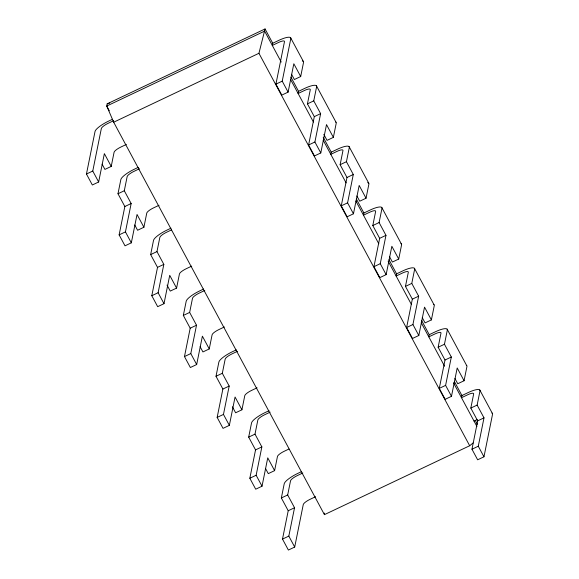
<?xml version="1.0" encoding="UTF-8"?>
<svg xmlns="http://www.w3.org/2000/svg" width="579" height="579" viewBox="0 0 579 579"><rect width="100%" height="100%" fill="white"/><g stroke="black" fill="none" stroke-linecap="round" stroke-linejoin="round"><path stroke-width="0.87" d="M102.085 164.147L104.915 169.408L111.226 166.412L104.365 153.638L98.647 181.994L92.336 184.983L86.452 174.033L95.028 131.498A14.251 3.496 -28.2 0 1 108.541 121.149L112.485 119.274M98.647 181.994L92.77 171.037L101.347 128.502A7.122 1.751 -28.2 0 1 108.099 123.327L113.629 120.707M291.548 74.264L294.378 79.526L300.689 76.529L293.828 63.755L288.11 92.112L281.799 95.108L275.915 84.15L284.492 41.616A7.122 1.751 -28.2 0 0 278.615 42.433L272.296 45.43L272.738 43.251L265.059 28.95L107.173 103.851L106.739 106.037L113.679 122.212L324.435 514.651L469.685 445.743L473.086 442.964M111.226 166.412L114.085 152.234A7.122 1.751 -28.2 0 1 120.845 147.059L126.367 144.432M134.762 224.992L137.592 230.254L143.903 227.257L137.042 214.476L131.324 242.833L125.006 245.829L119.129 234.879L124.847 206.522L117.986 193.748L120.845 179.57A14.251 3.496 -28.2 0 1 134.35 169.213L138.301 167.338M131.324 242.833L125.44 231.882L131.158 203.526L124.297 190.752L127.156 176.573A7.122 1.751 -28.2 0 1 133.915 171.391L139.438 168.771M143.903 227.257L146.762 213.079A7.122 1.751 -28.2 0 1 153.515 207.897L159.044 205.277M167.034 285.085L170.262 291.092L176.581 288.103L169.719 275.322L164.002 303.678L157.683 306.675L151.799 295.724L157.517 267.368L150.656 254.586L153.515 240.408A14.251 3.496 -28.2 0 1 167.027 230.058L170.971 228.184M164.002 303.678L158.118 292.728L163.835 264.371L156.974 251.59L159.833 237.419A7.122 1.751 -28.2 0 1 166.586 232.237L171.326 229.993M176.581 288.103L179.439 273.925A7.122 1.751 -28.2 0 1 186.192 268.743L191.721 266.123M200.11 346.676L202.939 351.938L209.251 348.942L202.389 336.167L196.672 364.524L190.361 367.52L184.477 356.57L190.194 328.213L183.333 315.432L186.192 301.254A14.251 3.496 -28.2 0 1 199.704 290.904L203.649 289.03M196.672 364.524L190.795 353.574L196.513 325.217L189.651 312.436L192.51 298.257A7.122 1.751 -28.2 0 1 199.263 293.083L204.792 290.463M265.059 28.95L258.936 53.297L469.685 445.743M209.251 348.942L212.109 334.763A7.122 1.751 -28.2 0 1 218.869 329.589L224.391 326.969M232.382 406.769L235.617 412.784L241.928 409.787L235.067 397.013L229.349 425.37L223.031 428.359L217.154 417.408L222.872 389.052L216.01 376.278L218.869 362.099A14.251 3.496 -28.2 0 1 232.374 351.743L236.326 349.875M229.349 425.37L223.465 414.412L229.183 386.055L222.322 373.281L225.18 359.103A7.122 1.751 -28.2 0 1 231.94 353.928L237.462 351.301M288.11 92.112L282.226 81.154L290.803 38.619A14.251 3.496 -28.2 0 0 279.056 40.255L272.738 43.251M300.689 76.529L303.548 62.351A14.251 3.496 -28.2 0 0 302.296 60.976M290.962 77.181L298.554 91.316L298.113 93.494L304.431 90.498A7.122 1.751 -28.2 0 1 310.301 89.687L307.442 103.865L314.31 116.64L308.593 144.996L314.469 155.946L320.788 152.95L326.505 124.594L333.366 137.375L327.048 140.371L323.82 134.357M241.928 409.787L244.787 395.609A7.122 1.751 -28.2 0 1 251.547 390.434L257.069 387.807M320.788 152.95L314.904 142L320.621 113.643L313.76 100.869L316.619 86.691A14.251 3.496 -28.2 0 0 304.865 88.319L298.554 91.316M265.464 468.368L268.287 473.629L274.605 470.633L267.744 457.851L262.026 486.208L255.708 489.204L249.831 478.254L255.549 449.897L248.681 437.123L251.539 422.945A14.251 3.496 -28.2 0 1 265.052 412.588L269.003 410.714M262.026 486.208L256.142 475.258L261.86 446.901L254.999 434.127L257.858 419.949A7.122 1.751 -28.2 0 1 264.61 414.767L270.14 412.147M333.366 137.375L336.225 123.197A14.251 3.496 -28.2 0 0 335.603 121.981M323.22 137.245L331.231 152.161L330.79 154.34L337.101 151.343A7.122 1.751 -28.2 0 1 342.978 150.526L340.119 164.704L346.98 177.485L341.263 205.842L347.147 216.792L353.458 213.796L359.175 185.439L366.044 198.221L359.725 201.217L356.903 195.955M274.605 470.633L277.464 456.455A7.122 1.751 -28.2 0 1 284.217 451.273L288.957 449.029M353.458 213.796L347.581 202.845L353.299 174.489L346.437 161.707L349.296 147.536A14.251 3.496 -28.2 0 0 337.543 149.165L331.231 152.161M315.555 496.724L310.033 499.344A7.122 1.751 -28.2 0 0 303.273 504.519L294.697 547.054L288.385 550.05L282.501 539.1L288.219 510.743L281.358 497.962L284.217 483.783A14.251 3.496 -28.2 0 1 297.729 473.434L301.673 471.559M294.697 547.054L288.82 536.103L294.537 507.747L287.676 494.965L290.535 480.794A7.122 1.751 -28.2 0 1 297.288 475.612L302.817 472.992M366.044 198.221L368.903 184.042A14.251 3.496 -28.2 0 0 367.651 182.66M356.317 198.872L363.901 213L363.46 215.185L369.778 212.189A7.122 1.751 -28.2 0 1 375.655 211.371L372.796 225.549L379.658 238.331L373.94 266.687L379.824 277.638L386.135 274.641L391.853 246.285L398.714 259.059L392.403 262.055L389.573 256.794M386.135 274.641L380.258 263.691L385.969 235.335L379.107 222.553L381.966 208.375A14.251 3.496 -28.2 0 0 370.22 210.003L363.901 213M398.714 259.059L401.573 244.881A14.251 3.496 -28.2 0 0 400.95 243.672M388.987 259.718L396.579 273.845L396.137 276.031L402.456 273.035A7.122 1.751 -28.2 0 1 408.325 272.217L405.474 286.395L412.335 299.169L406.617 327.526L412.494 338.483L418.812 335.487L424.53 307.131L431.391 319.905L425.073 322.901L422.25 317.639M418.812 335.487L412.928 324.529L418.646 296.173L411.785 283.399L414.644 269.221A14.251 3.496 -28.2 0 0 402.89 270.849L396.579 273.845M431.391 319.905L434.25 305.726A14.251 3.496 -28.2 0 0 433.628 304.511M421.664 320.556L429.256 334.691L428.815 336.869L435.126 333.873A7.122 1.751 -28.2 0 1 441.003 333.063L438.144 347.241L445.005 360.015L439.287 388.371L445.171 399.322L451.482 396.326L457.2 367.969L464.069 380.75L457.75 383.747L454.928 378.485M451.482 396.326L445.606 385.375L451.323 357.019L444.462 344.244L447.321 330.066A14.251 3.496 -28.2 0 0 435.567 331.695L429.256 334.691M464.069 380.75L466.927 366.572A14.251 3.496 -28.2 0 0 466.298 365.356M454.341 381.402L461.926 395.537L461.485 397.715L467.803 394.719A7.122 1.751 -28.2 0 1 473.68 393.901L470.821 408.079L477.682 420.861L471.965 449.217L477.646 459.798L483.964 456.802L492.541 414.267A14.251 3.496 -28.2 0 0 491.918 413.059M483.964 456.802L478.283 446.221L484.001 417.864L477.132 405.083L479.991 390.912A14.251 3.496 -28.2 0 0 468.245 392.54L461.926 395.537M113.679 122.212L258.936 53.297M86.452 174.033L92.77 171.037M275.915 84.15L282.226 81.154M117.986 193.748L124.297 190.752M307.442 103.865L313.76 100.869M124.847 206.522L131.158 203.526M314.31 116.64L320.621 113.643M119.129 234.879L125.44 231.882M308.593 144.996L314.904 142M150.656 254.586L156.974 251.59M340.119 164.704L346.437 161.707M157.517 267.368L163.835 264.371M346.98 177.485L353.299 174.489M151.799 295.724L158.118 292.728M341.263 205.842L347.581 202.845M183.333 315.432L189.651 312.436M372.796 225.549L379.107 222.553M190.194 328.213L196.513 325.217M379.658 238.331L385.969 235.335M184.477 356.57L190.795 353.574M373.94 266.687L380.258 263.691M216.01 376.278L222.322 373.281M405.474 286.395L411.785 283.399M222.872 389.052L229.183 386.055M412.335 299.169L418.646 296.173M217.154 417.408L223.465 414.412M406.617 327.526L412.928 324.529M248.681 437.123L254.999 434.127M438.144 347.241L444.462 344.244M255.549 449.897L261.86 446.901M445.005 360.015L451.323 357.019M249.831 478.254L256.142 475.258M439.287 388.371L445.606 385.375M281.358 497.962L287.676 494.965M470.821 408.079L477.132 405.083M474.035 421.078L477.19 419.58M288.219 510.743L294.537 507.747M477.682 420.861L484.001 417.864M282.501 539.1L288.82 536.103M471.965 449.217L478.283 446.221M107.173 103.851L109.692 103.055M290.6 37.7L303.345 61.425M316.416 85.764L336.023 122.27M349.094 146.61L368.7 183.116M381.764 207.448L401.37 243.962M414.441 268.294L434.047 304.8M447.118 329.14L466.725 365.646M479.788 389.985L492.338 413.348M475.301 420.441L477.378 424.298M281.22 62.04L264.625 31.128L106.739 106.037L109.293 110.799M290.52 79.366L313.456 122.068M323.198 140.212L346.133 182.913M355.875 201.051L378.804 243.752M388.125 261.115L411.481 304.597M421.223 322.742L444.585 366.232M453.48 382.799L476.937 426.477M324.269 513.052L324.435 514.651"/></g></svg>
